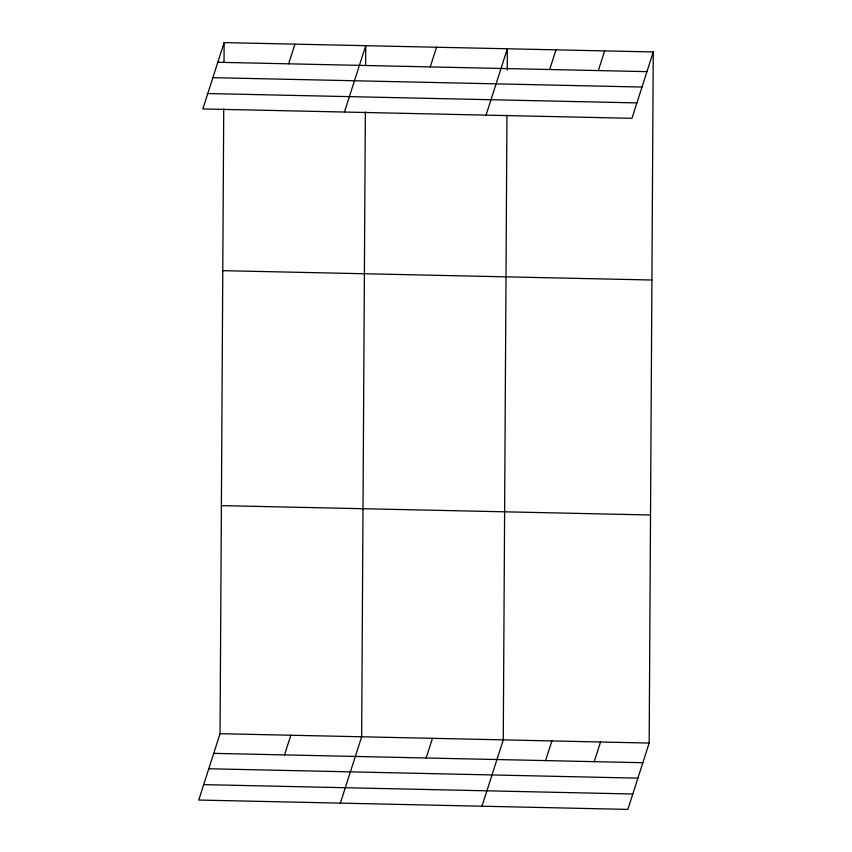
<?xml version="1.0" encoding="UTF-8"?>
<svg xmlns="http://www.w3.org/2000/svg" width="852" height="852" viewBox="0 0 852 852"><rect width="100%" height="100%" fill="white"/><g stroke="black" fill="none" stroke-linecap="round" stroke-linejoin="round"><path stroke-width="1.28" d="M653.26 51.961L631.96 118.311L202.829 108.949L224.129 42.6L653.26 51.961L649.171 743.051L627.871 809.4L198.74 800.039L220.04 733.689L223.735 108.896M224.012 62.494L224.129 42.6M365.348 111.985L361.653 736.778L340.353 803.127M365.625 65.583L365.742 45.688L344.442 112.038M506.961 115.073L503.266 739.866L481.966 806.216M507.228 69.992L507.355 48.777L486.055 115.126M288.615 63.815L294.93 44.144M430.239 66.903L436.554 47.233M284.525 754.904L290.841 735.233M549.678 69.513L555.994 49.842M598.317 70.578L604.632 50.907M426.149 757.992L432.465 738.322M545.589 760.602L551.904 740.931M594.227 761.667L600.543 741.996M217.814 62.271L646.945 71.643M212.862 77.67L642.003 87.042M207.771 93.539L636.913 102.911M222.777 270.659L651.918 280.02M221.382 505.63L650.523 514.991M220.04 733.689L649.171 743.051M213.724 753.36L642.855 762.721M208.772 768.76L637.914 778.132M203.681 784.628L632.823 794"/></g></svg>
